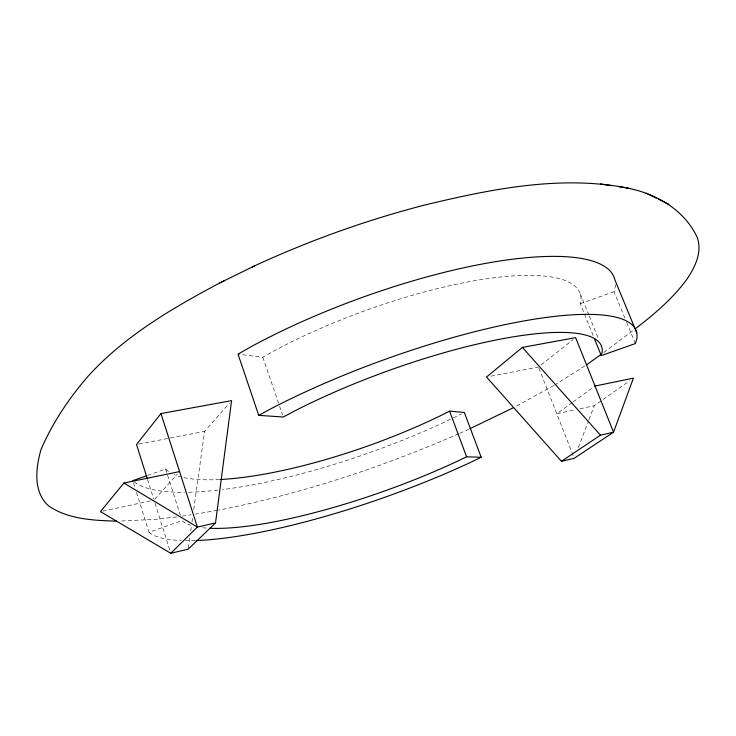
<?xml version="1.0" encoding="UTF-8"?>
<svg xmlns="http://www.w3.org/2000/svg" width="736" height="736" viewBox="0 0 736 736"><rect width="100%" height="100%" fill="white"/><g stroke="black" fill="none" stroke-linecap="round" stroke-linejoin="round"><path stroke-width="0.55" stroke-dasharray="3.68 2.76" d="M188.361 548.035L189.934 536.71M190.725 531.052L191.351 526.516M191.986 521.99L192.611 517.463M193.715 509.533L204.571 431.388L229.338 403.199M593.133 335.478L580.272 303.674L581.008 299.488A209.539 57.252 -20 0 0 477.894 280.158A209.539 57.252 -20 0 0 274.546 350.64L262.807 357.218L239.145 354.283M624.901 318.182L614.026 291.75L615.25 286.709A246.854 67.684 -20 0 0 615.37 284.666M578.34 447.552L588.57 420.734M588.975 419.658L594.292 405.711L629.703 380.76M154.772 499.284L177.33 474.094M541.116 364.927L572.976 339.738M603.732 352.516L633.466 330.142M572.268 402.537L556.784 413.752L575.543 409.731M573.178 401.874L595.038 386.041M584.761 366.013L554.677 384.974M553.73 385.544L515.651 406.548M453.348 417.928L461.343 413.945M468.961 429.171L459.715 433.32M458.703 433.762C382.665 467.056 303.306 493.157 221.876 509.505L218.601 510.094M580.272 303.674L614.026 291.75M147.66 475.41L165.628 469.053L168.424 471.62M136.556 492.476L148.985 532.321L182.05 520.61L184.736 522.753A202.354 45.724 -19.6 0 0 190.449 525.256M102.7 511.134L150.678 500.839M579.95 408.784L594.292 405.711M138.745 444.075L204.571 431.388M491.041 376.16L538.458 367.025M217.506 510.296L195.583 514.142M182.261 516.12L191.139 514.804M176.714 516.939L155.434 519.322L119.72 521.079M148.985 532.321L152.472 534.722A238.335 54.032 -19.6 0 0 181.157 540.518M134.302 481.795L136.464 483.524A236.118 61.925 -19.6 0 0 184.405 492.31M626.649 322.414L635.343 343.565M580.226 293.784L588.818 314.999M589.251 316.057L598.699 339.397M538.881 368.083L573.418 456.164M262.807 357.218L279.202 405.058M279.57 406.152L282.55 414.846M165.628 469.053L180.338 515.237M147.504 479.403L153.677 499.036M155.048 503.378L170.071 551.108M133.529 482.788L134.872 487.094M450.368 419.364A236.118 61.925 -19.6 0 1 222.217 489.615M217.874 490.13A236.118 61.925 -19.6 0 1 185.536 492.301M219.549 479.55A200.486 52.412 -19.6 0 1 182.712 477.342M181.691 477.103A200.486 52.412 -19.6 0 1 174.294 474.738M195.371 540.555A238.335 54.032 -19.6 0 1 185.454 540.647M206.402 528.071A202.354 45.724 -19.6 0 1 201.885 527.638"/><path stroke-width="1.1" d="M179.584 471.574L123.878 483.046L100.464 511.612L170.752 553.279L188.204 549.166L215.519 522.937L231.582 400.632L160.963 413.568L136.519 444.507L147.163 478.308M258.732 415.362L273.001 407.68A249.283 59.101 -20 0 1 518.558 321.945A249.283 59.101 -20 0 1 636.806 339.02L635.343 343.565L601.275 355.626L602.214 351.872A211.582 49.984 -20 0 0 500.646 339.084A211.582 49.984 -20 0 0 295.265 410.651L283.296 417.018L258.732 415.362L238.022 354.136L252.006 346.205A246.854 67.684 -20 0 1 484.923 263.516A246.854 67.684 -20 0 1 614.873 279.79L636.769 332.874M170.752 553.279L197.386 527.068L215.519 522.937M561.458 461.297L600.456 435.178L613.548 432.198L575.626 337.64L522.376 347.392L486.524 377.034L561.458 461.297L574.246 458.289L613.548 432.198L633.429 378.138L595.038 386.041M636.171 328.109C654.755 313.849 672.778 298.43 686.734 279.459C694.94 267.435 702.392 252.402 697.342 237.654C683.45 207.534 651.185 190.744 619.335 186.834M586.62 364.798L601.027 354.485M224.572 280.545L219.963 282.836C172.095 308.338 123.933 336.343 87.317 377.099C68.696 398.802 52.477 422.979 41.115 449.282C35.714 467.599 32.77 492.32 48.926 506.129C68.604 519.441 93.417 520.38 116.389 521.152M513.636 407.597L469.991 428.692M196.466 540.518A238.335 54.032 -19.6 0 0 470.028 462.631L481.178 457.295L464.342 412.454L449.586 411.157L440.1 415.914A200.486 52.412 -19.6 0 1 220.69 479.486M252.034 267.15L255.318 265.503C309.635 240.497 366.114 220.248 423.991 205.215L428.131 204.212C493.902 188.517 562.976 174.736 630.356 188.582M219.963 282.836L255.318 265.503M481.178 457.295L466.606 456.789L456.982 461.417A202.354 45.724 -19.6 0 1 209.594 528.264M132.857 480.636L146.602 475.778M600.558 183.936L611.128 185.619M646.098 193.145L656.402 198.186M658.361 199.152L668.757 204.24M123.878 483.046L197.386 527.068L160.963 413.568M522.376 347.392L600.456 435.178M594.412 338.661L601.275 355.626M449.586 411.157L466.606 456.789"/></g></svg>
